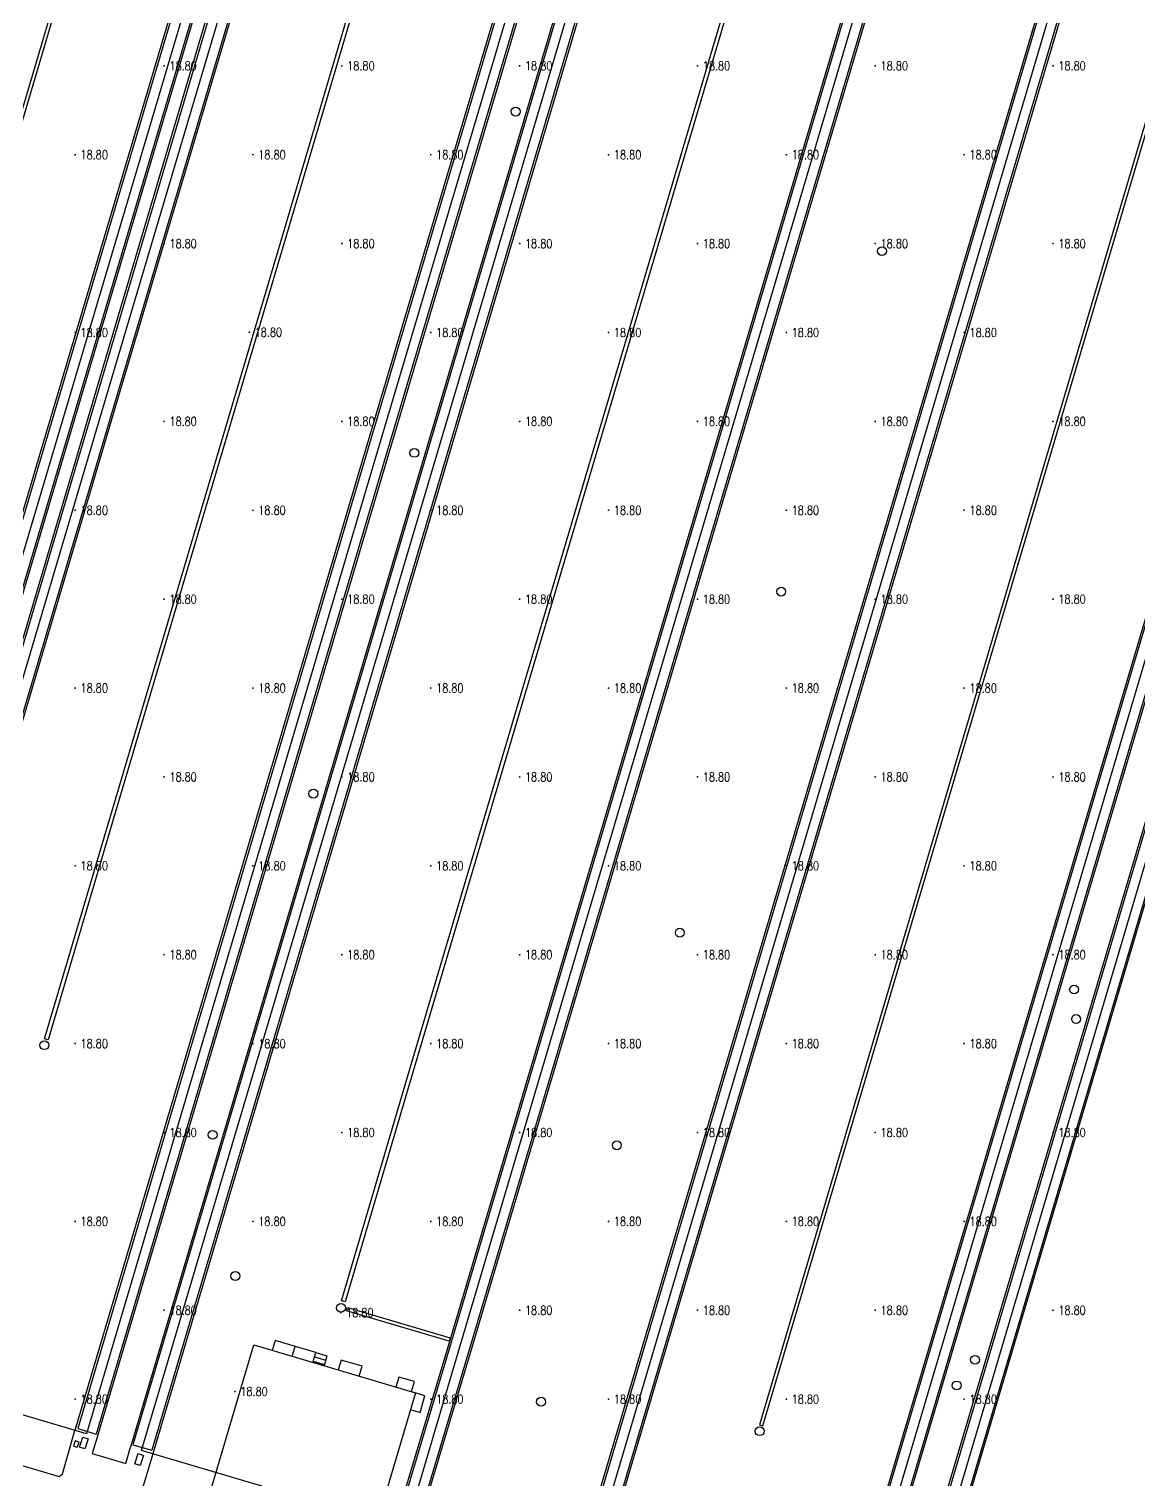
# Model space of a CAD drawing. Extents: x 404846 to 408477, y 3390929 to 3392894.
# Drawn here: x 407016.2 to 407141, y 3391455.3 to 3391618.5 of the extents above; entities that cross this region are included whole.
import ezdxf
from ezdxf.enums import TextEntityAlignment as Align

# ---------------------------------------------------------------- set-up
doc = ezdxf.new("R2010")
doc.units = 0
doc.header["$LTSCALE"] = 0.5
doc.layers.get('0').update_dxf_attribs({"linetype": 'CONTINUOUS'})
for name, color, linetype in [('3221', 6, 'CONTINUOUS'), ('FZTZ', 7, 'CONTINUOUS'), ('GCD', 1, 'CONTINUOUS'), ('GXYZ', 2, 'CONTINUOUS'), ('JMD', 6, 'CONTINUOUS'), ('SXSS', 5, 'CONTINUOUS'), ('ZBTZ', 3, 'CONTINUOUS')]:
    doc.layers.add(name, color=color, linetype=linetype)
doc.layers.add('ASSIST', color=7, linetype='CONTINUOUS', plot=False)
doc.styles.add('HZ', font='rs.shx', dxfattribs={"width": 0.8, "bigfont": 'hztxt.shx'})
doc.linetypes.add('1161', pattern='A,0,[149,AAA.SHX,S=0.15,R=0,X=0,Y=0],-1.6', length=1.6)

# ---------------------------------------------------------------- blocks, each defined once
blk = doc.blocks.new('GC200')
at = {"linetype": 'Continuous', "const_width": 0.2, "flags": 128}
blk.add_lwpolyline([(-0.1, 0, 1), (0.1, 0, 1)], format="xyb", close=True, dxfattribs=at)
blk = doc.blocks.new('gc188')
blk.add_circle((0, 0), 1)

msp = doc.modelspace()

# ---------------------------------------------------------------- linework, layer by layer
at = {"layer": '3221', "color": 6}
for points in [[(407108.747, 3391874.221, 19.001), (407104.699, 3391860.541, 18.768), (407092.094, 3391818.024, 18.768), (407079.137, 3391774.197, 18.544), (407057.194, 3391700.198, 18.949), (407039.605, 3391640.884, 18.858), (407018.304, 3391569.073, 18.836), (406989.043, 3391470.426, 18.541), (406959.323, 3391479.241, 18.541), (407009.885, 3391649.699, 18.858), (407049.413, 3391782.998, 18.544), (407062.372, 3391826.833, 18.768), (407074.973, 3391869.338, 18.768), (407079.021, 3391883.017, 18.768)], [(407142.313, 3391864.314, 18.752), (407133.705, 3391835.192, 18.752), (407133.693, 3391835.15, 18.752), (407123.698, 3391801.509, 18.86), (407073.195, 3391631.071, 18.86), (407054.672, 3391568.668, 18.718), (407022.626, 3391460.478, 18.718), (406992.902, 3391469.282, 18.718), (407024.949, 3391577.472, 18.718), (407043.472, 3391639.877, 18.86), (407061.005, 3391699.048, 18.953), (407093.979, 3391810.327, 18.86), (407103.976, 3391843.979, 18.752), (407112.584, 3391873.101, 18.752)], [(407178.212, 3391853.639, 18.787), (407171.667, 3391831.249, 18.858), (407167.481, 3391817.332, 18.902), (407149.102, 3391755.281, 18.812), (407115.978, 3391643.552, 18.94), (407108.319, 3391617.721, 18.757), (407064.714, 3391470.606, 18.887), (407058.547, 3391449.803, 18.628), (407028.826, 3391458.613, 18.628), (407078.598, 3391626.531, 18.757), (407119.379, 3391764.089, 18.916), (407141.946, 3391840.062, 18.527), (407148.483, 3391862.426, 18.787)], [(407198.376, 3391847.674, 19.055), (407193.102, 3391829.952, 18.737), (407188.325, 3391813.791, 18.626), (407178.915, 3391781.952, 18.839), (407138.665, 3391646.224, 19.019), (407130.803, 3391619.712, 18.841), (407078.711, 3391443.893, 18.632), (407108.434, 3391435.086, 18.632), (407160.523, 3391610.898, 18.841), (407208.638, 3391773.145, 18.839), (407222.814, 3391821.109, 19.112), (407228.088, 3391838.831, 19.055)], [(407234.327, 3391837.018, 18.856), (407229.106, 3391819.399, 19.16), (407206.274, 3391742.353, 18.808), (407162.437, 3391594.534, 18.759), (407162.436, 3391594.529, 18.759), (407114.642, 3391433.28, 18.971), (407144.364, 3391424.47, 18.971), (407192.157, 3391585.72, 18.759), (407235.995, 3391733.539, 18.808), (407264.05, 3391828.21, 18.856)]]:
    msp.add_polyline3d(points, close=True, dxfattribs=at)
at = {"layer": 'ASSIST', "linetype": 'Continuous', "elevation": 19.059, "flags": 128}
msp.add_lwpolyline([(407048.096, 3391468.515), (407048.421, 3391469.611), (407049.686, 3391469.236), (407049.362, 3391468.14), (407048.096, 3391468.515)], close=True, dxfattribs=at)
at = {"layer": 'FZTZ', "linetype": 'Continuous', "flags": 128}
for points, elevation in [([(407022.225, 3391460.11), (407022.815, 3391459.913), (407022.435, 3391458.778), (407021.846, 3391458.975), (407022.225, 3391460.11)], 19.727), ([(407021.597, 3391458.965), (407021.795, 3391459.556), (407021.373, 3391459.697), (407021.176, 3391459.106), (407021.597, 3391458.965)], 19.975), ([(407028.457, 3391458.252), (407029.046, 3391458.055), (407028.667, 3391456.919), (407028.077, 3391457.116), (407028.457, 3391458.252)], 19.727)]:
    msp.add_lwpolyline(points, close=True, dxfattribs=dict(at, elevation=elevation))
at = {"layer": 'JMD', "linetype": 'Continuous'}
for p, q in [((407048.096, 3391468.515), (407048.421, 3391469.611)), ((407048.137, 3391468.652), (407049.403, 3391468.277)), ((407048.279, 3391469.132), (407049.544, 3391468.757)), ((407048.421, 3391469.611), (407049.686, 3391469.236)), ((407049.686, 3391469.236), (407049.362, 3391468.14))]:
    msp.add_line(p, q, dxfattribs=at)
at = {"layer": 'JMD', "linetype": 'Continuous', "elevation": 25.59, "flags": 128}
msp.add_lwpolyline([(407036.519, 3391453.767), (407041.47, 3391470.479), (407059.626, 3391465.099), (407054.675, 3391448.388), (407036.519, 3391453.767)], close=True, dxfattribs=at)
at = {"layer": 'JMD', "linetype": 'Continuous', "flags": 128}
for points, elevation in [([(407048.096, 3391468.515), (407048.421, 3391469.611), (407043.855, 3391470.964), (407043.53, 3391469.868)], 22.79), ([(407045.776, 3391469.203), (407046.1, 3391470.299)], 22.79), ([(407053.309, 3391466.971), (407053.639, 3391468.084), (407051.29, 3391468.78), (407050.961, 3391467.667)], 22.932), ([(407059.195, 3391465.227), (407059.528, 3391466.353), (407057.775, 3391466.872), (407057.442, 3391465.747)], 22.677), ([(407059.067, 3391463.21), (407060.152, 3391462.888), (407060.708, 3391464.767), (407059.623, 3391465.089)], 22.79)]:
    msp.add_lwpolyline(points, dxfattribs=dict(at, elevation=elevation))
at = {"layer": 'SXSS', "linetype": 'Continuous', "flags": 128}
for points, elevation in [([(407037.346, 3391682.024), (407042.474, 3391699.347), (407048.91, 3391721.043), (407059.334, 3391756.217), (407069.804, 3391791.621), (407084.558, 3391841.302), (407084.174, 3391841.416), (407069.421, 3391791.734), (407058.951, 3391756.33), (407048.527, 3391721.157), (407042.091, 3391699.461), (407036.963, 3391682.137), (407019.481, 3391623.294), (406987.136, 3391514.04), (406987.519, 3391513.926), (407019.864, 3391623.18), (407037.346, 3391682.024)], 18.846), ([(407115.291, 3391832.15), (407101.98, 3391787.116), (407062.983, 3391655.608), (407054.627, 3391627.476), (407045.13, 3391595.381), (407035.762, 3391563.758), (407026.044, 3391530.975), (407018.304, 3391504.819), (407017.921, 3391504.932), (407025.661, 3391531.088), (407035.378, 3391563.871), (407044.746, 3391595.494), (407054.243, 3391627.59), (407062.599, 3391655.722), (407101.596, 3391787.229), (407114.908, 3391832.264), (407115.291, 3391832.15)], 18.727), ([(407112.359, 3391680.123), (407101.426, 3391643.16), (407092.084, 3391611.619), (407059.551, 3391501.898), (407051.714, 3391475.344), (407051.331, 3391475.458), (407059.168, 3391502.012), (407091.7, 3391611.732), (407101.043, 3391643.274), (407111.976, 3391680.236), (407112.359, 3391680.123)], 18.84), ([(407159.063, 3391666.215), (407144.058, 3391615.783), (407098.348, 3391461.503), (407098.731, 3391461.39), (407144.441, 3391615.669), (407159.446, 3391666.1), (407159.063, 3391666.215)], 18.736), ([(407063.435, 3391470.885), (407051.865, 3391474.318), (407051.979, 3391474.701), (407063.548, 3391471.269), (407063.435, 3391470.885)], 18.869)]:
    msp.add_lwpolyline(points, close=True, dxfattribs=dict(at, elevation=elevation))
at = {"layer": 'ZBTZ', "linetype": '1161', "flags": 128}
for points, elevation in [([(406991.688, 3391469.641), (407021.236, 3391569.395), (407023.735, 3391577.832), (407042.181, 3391640.177), (407059.791, 3391699.407), (407092.765, 3391810.687), (407102.762, 3391844.338), (407111.912, 3391875.295), (407110.548, 3391875.68), (407105.934, 3391860.175), (407093.33, 3391817.658), (407080.373, 3391773.831), (407058.429, 3391699.831), (407040.83, 3391640.52), (407019.53, 3391568.709), (406990.268, 3391470.062)], 18.799), ([(407107.607, 3391874.228), (407103.657, 3391860.85), (407091.053, 3391818.332), (407078.096, 3391774.505), (407056.152, 3391700.506), (407038.517, 3391641.206), (407017.217, 3391569.395), (406988.116, 3391471.071)], 18.782), ([(407109.722, 3391873.603), (407105.742, 3391860.232), (407093.138, 3391817.715), (407080.181, 3391773.888), (407058.237, 3391699.888), (407040.622, 3391640.582), (407019.321, 3391568.771), (406990.16, 3391470.464)], 18.779), ([(407111.474, 3391873.105), (407102.954, 3391844.281), (407092.957, 3391810.63), (407059.983, 3391699.35), (407042.39, 3391640.115), (407023.927, 3391577.775), (407021.422, 3391569.321), (406991.961, 3391469.856)], 18.816), ([(407113.556, 3391872.49), (407109.63, 3391859.208), (407105.036, 3391843.665), (407095.038, 3391810.012), (407062.065, 3391698.734), (407044.531, 3391639.563), (407026.008, 3391577.158), (406994.034, 3391469.211)], 18.849), ([(407144.077, 3391865.79), (407134.926, 3391834.83), (407134.913, 3391834.788), (407124.919, 3391801.147), (407074.416, 3391630.709), (407055.893, 3391568.306), (407023.847, 3391460.116)], 18.773), ([(407147.789, 3391864.693), (407140.705, 3391840.43), (407118.131, 3391764.458), (407077.35, 3391626.901), (407027.578, 3391458.983)], 18.753), ([(407141.152, 3391864.272), (407132.649, 3391835.504), (407132.637, 3391835.464), (407122.643, 3391801.822), (407072.139, 3391631.384), (407053.616, 3391568.981), (407021.653, 3391461.071)], 18.773), ([(407143.218, 3391863.661), (407134.714, 3391834.893), (407134.702, 3391834.851), (407124.708, 3391801.21), (407074.204, 3391630.772), (407055.682, 3391568.369), (407023.718, 3391460.459)], 18.773), ([(407150.433, 3391864.44), (407143.2, 3391839.69), (407120.632, 3391763.717), (407079.85, 3391626.16), (407030.078, 3391458.242)], 18.749), ([(407147.367, 3391862.553), (407140.891, 3391840.375), (407118.318, 3391764.403), (407077.536, 3391626.846), (407027.86, 3391459.25)], 18.748), ([(407149.476, 3391861.937), (407142.992, 3391839.752), (407120.424, 3391763.779), (407079.642, 3391626.221), (407029.966, 3391458.626)], 18.748), ([(407077.444, 3391444.226), (407075.919, 3391439.014), (407058.259, 3391444.236), (407059.8, 3391449.434), (407066.001, 3391470.224), (407109.607, 3391617.34), (407117.265, 3391643.17), (407150.39, 3391754.899), (407168.769, 3391816.951), (407180.147, 3391855.65)], 18.756), ([(407177.078, 3391853.692), (407166.412, 3391817.641), (407148.098, 3391755.578), (407114.974, 3391643.85), (407107.316, 3391618.019), (407063.71, 3391470.904), (407057.581, 3391450.417)], 18.817), ([(407179.154, 3391853.082), (407168.563, 3391817.012), (407150.183, 3391754.96), (407117.059, 3391643.232), (407109.401, 3391617.401), (407065.795, 3391470.286), (407059.682, 3391449.788)], 18.811), ([(407077.444, 3391444.226), (407129.562, 3391620.079), (407137.424, 3391646.591), (407177.674, 3391782.32), (407187.01, 3391814.013), (407191.826, 3391830.332), (407197.79, 3391850.373)], 18.834), ([(407136.5, 3391849.385), (407132.418, 3391835.573), (407132.406, 3391835.532), (407122.412, 3391801.891), (407071.908, 3391631.453), (407053.385, 3391569.05), (407021.339, 3391460.859)], 18.773), ([(407077.749, 3391444.441), (407129.768, 3391620.018), (407137.631, 3391646.53), (407177.88, 3391782.259), (407187.195, 3391813.936), (407192.034, 3391830.27), (407197.207, 3391847.651)], 18.828), ([(407079.846, 3391443.82), (407131.865, 3391619.397), (407139.727, 3391645.908), (407179.977, 3391781.637), (407189.202, 3391812.952), (407194.12, 3391829.649), (407199.293, 3391847.03)], 18.828), ([(407107.112, 3391435.443), (407159.311, 3391611.257), (407207.425, 3391773.505), (407221.555, 3391821.484), (407227.516, 3391841.513)], 18.922), ([(407107.389, 3391435.649), (407159.503, 3391611.201), (407207.617, 3391773.448), (407221.773, 3391821.419), (407226.981, 3391838.919)], 18.916), ([(407096.651, 3391838.007), (407090.837, 3391818.396), (407077.88, 3391774.569), (407055.936, 3391700.57), (407038.32, 3391641.265), (407017.019, 3391569.454), (406987.819, 3391470.819), (406986.268, 3391465.599), (406959.049, 3391473.678), (406960.577, 3391478.87)], 18.701), ([(407109.538, 3391435.012), (407161.596, 3391610.58), (407209.71, 3391772.827), (407223.861, 3391820.798), (407229.069, 3391838.297)], 18.906), ([(407102.981, 3391836.044), (407095.23, 3391809.955), (407062.256, 3391698.677), (407044.723, 3391639.506), (407026.2, 3391577.101), (406994.154, 3391468.911)], 18.814), ([(407166.089, 3391817.306), (407147.885, 3391755.642), (407114.761, 3391643.913), (407107.103, 3391618.082), (407063.497, 3391470.967), (407057.292, 3391450.191)], 18.831), ([(407079.967, 3391443.534), (407132.096, 3391619.328), (407139.958, 3391645.84), (407180.208, 3391781.569), (407188.742, 3391810.579)], 18.804), ([(407115.861, 3391432.918), (407163.655, 3391594.168), (407163.657, 3391594.172), (407207.489, 3391741.993), (407224.715, 3391800.133)], 18.837), ([(406994.154, 3391468.911), (406992.6, 3391463.677), (407019.567, 3391455.695), (407019.939, 3391455.986), (407021.339, 3391460.859)], 18.718), ([(407021.653, 3391461.071), (407023.718, 3391460.459)], 18.756), ([(407023.847, 3391460.116), (407023.276, 3391458.268), (407027.047, 3391457.125), (407027.578, 3391458.983)], 18.756), ([(407027.86, 3391459.25), (407029.966, 3391458.626)], 18.756), ([(407030.078, 3391458.242), (407028.519, 3391452.994)], 18.731)]:
    msp.add_lwpolyline(points, dxfattribs=dict(at, elevation=elevation))
at = {"layer": 'ZBTZ', "linetype": '1161', "elevation": 18.88, "flags": 128}
for points in [[(407112.812, 3391431.744), (407161.213, 3391594.892), (407161.214, 3391594.896), (407204.998, 3391742.731), (407227.832, 3391819.777), (407233.588, 3391839.208), (407229.901, 3391840.306), (407224.076, 3391820.734), (407209.902, 3391772.771), (407161.788, 3391610.523), (407109.08, 3391432.855), (407112.812, 3391431.744)], [(407115.741, 3391433.215), (407113.682, 3391433.825), (407161.405, 3391594.835), (407161.406, 3391594.839), (407205.188, 3391742.675), (407228.022, 3391819.72), (407233.146, 3391837.019), (407235.232, 3391836.401), (407230.105, 3391819.103), (407207.274, 3391742.057), (407163.465, 3391594.229), (407163.463, 3391594.225), (407115.741, 3391433.215)]]:
    msp.add_lwpolyline(points, close=True, dxfattribs=at)

# ---------------------------------------------------------------- block references
at = {"layer": 'GCD', "linetype": 'Continuous'}
ref = msp.add_blockref('GC200', (407031.358, 3391614.379, 18.8), dxfattribs=dict(at, xscale=0.5, yscale=0.5, zscale=0.5))
ref.add_attrib('height', '18.80', dxfattribs={"linetype": 'Continuous', "height": 1, "style": 'HZ', "width": 0.8}).set_placement((407031.958, 3391614.379, 18.8), align=Align.MIDDLE_LEFT)
ref = msp.add_blockref('GC200', (407051.358, 3391614.379, 18.8), dxfattribs=dict(at, xscale=0.5, yscale=0.5, zscale=0.5))
ref.add_attrib('height', '18.80', dxfattribs={"linetype": 'Continuous', "height": 1, "style": 'HZ', "width": 0.8}).set_placement((407051.958, 3391614.379, 18.8), align=Align.MIDDLE_LEFT)
ref = msp.add_blockref('GC200', (407071.358, 3391614.379, 18.8), dxfattribs=dict(at, xscale=0.5, yscale=0.5, zscale=0.5))
ref.add_attrib('height', '18.80', dxfattribs={"linetype": 'Continuous', "height": 1, "style": 'HZ', "width": 0.8}).set_placement((407071.958, 3391614.379, 18.8), align=Align.MIDDLE_LEFT)
ref = msp.add_blockref('GC200', (407091.358, 3391614.379, 18.8), dxfattribs=dict(at, xscale=0.5, yscale=0.5, zscale=0.5))
ref.add_attrib('height', '18.80', dxfattribs={"linetype": 'Continuous', "height": 1, "style": 'HZ', "width": 0.8}).set_placement((407091.958, 3391614.379, 18.8), align=Align.MIDDLE_LEFT)
ref = msp.add_blockref('GC200', (407111.358, 3391614.379, 18.8), dxfattribs=dict(at, xscale=0.5, yscale=0.5, zscale=0.5))
ref.add_attrib('height', '18.80', dxfattribs={"linetype": 'Continuous', "height": 1, "style": 'HZ', "width": 0.8}).set_placement((407111.958, 3391614.379, 18.8), align=Align.MIDDLE_LEFT)
ref = msp.add_blockref('GC200', (407131.358, 3391614.379, 18.8), dxfattribs=dict(at, xscale=0.5, yscale=0.5, zscale=0.5))
ref.add_attrib('height', '18.80', dxfattribs={"linetype": 'Continuous', "height": 1, "style": 'HZ', "width": 0.8}).set_placement((407131.958, 3391614.379, 18.8), align=Align.MIDDLE_LEFT)
ref = msp.add_blockref('GC200', (407021.358, 3391604.379, 18.8), dxfattribs=dict(at, xscale=0.5, yscale=0.5, zscale=0.5))
ref.add_attrib('height', '18.80', dxfattribs={"linetype": 'Continuous', "height": 1, "style": 'HZ', "width": 0.8}).set_placement((407021.958, 3391604.379, 18.8), align=Align.MIDDLE_LEFT)
ref = msp.add_blockref('GC200', (407041.358, 3391604.379, 18.8), dxfattribs=dict(at, xscale=0.5, yscale=0.5, zscale=0.5))
ref.add_attrib('height', '18.80', dxfattribs={"linetype": 'Continuous', "height": 1, "style": 'HZ', "width": 0.8}).set_placement((407041.958, 3391604.379, 18.8), align=Align.MIDDLE_LEFT)
ref = msp.add_blockref('GC200', (407061.358, 3391604.379, 18.8), dxfattribs=dict(at, xscale=0.5, yscale=0.5, zscale=0.5))
ref.add_attrib('height', '18.80', dxfattribs={"linetype": 'Continuous', "height": 1, "style": 'HZ', "width": 0.8}).set_placement((407061.958, 3391604.379, 18.8), align=Align.MIDDLE_LEFT)
ref = msp.add_blockref('GC200', (407081.358, 3391604.379, 18.8), dxfattribs=dict(at, xscale=0.5, yscale=0.5, zscale=0.5))
ref.add_attrib('height', '18.80', dxfattribs={"linetype": 'Continuous', "height": 1, "style": 'HZ', "width": 0.8}).set_placement((407081.958, 3391604.379, 18.8), align=Align.MIDDLE_LEFT)
ref = msp.add_blockref('GC200', (407101.358, 3391604.379, 18.8), dxfattribs=dict(at, xscale=0.5, yscale=0.5, zscale=0.5))
ref.add_attrib('height', '18.80', dxfattribs={"linetype": 'Continuous', "height": 1, "style": 'HZ', "width": 0.8}).set_placement((407101.958, 3391604.379, 18.8), align=Align.MIDDLE_LEFT)
ref = msp.add_blockref('GC200', (407121.358, 3391604.379, 18.8), dxfattribs=dict(at, xscale=0.5, yscale=0.5, zscale=0.5))
ref.add_attrib('height', '18.80', dxfattribs={"linetype": 'Continuous', "height": 1, "style": 'HZ', "width": 0.8}).set_placement((407121.958, 3391604.379, 18.8), align=Align.MIDDLE_LEFT)
ref = msp.add_blockref('GC200', (407031.358, 3391594.379, 18.8), dxfattribs=dict(at, xscale=0.5, yscale=0.5, zscale=0.5))
ref.add_attrib('height', '18.80', dxfattribs={"linetype": 'Continuous', "height": 1, "style": 'HZ', "width": 0.8}).set_placement((407031.958, 3391594.379, 18.8), align=Align.MIDDLE_LEFT)
ref = msp.add_blockref('GC200', (407051.358, 3391594.379, 18.8), dxfattribs=dict(at, xscale=0.5, yscale=0.5, zscale=0.5))
ref.add_attrib('height', '18.80', dxfattribs={"linetype": 'Continuous', "height": 1, "style": 'HZ', "width": 0.8}).set_placement((407051.958, 3391594.379, 18.8), align=Align.MIDDLE_LEFT)
ref = msp.add_blockref('GC200', (407071.358, 3391594.379, 18.8), dxfattribs=dict(at, xscale=0.5, yscale=0.5, zscale=0.5))
ref.add_attrib('height', '18.80', dxfattribs={"linetype": 'Continuous', "height": 1, "style": 'HZ', "width": 0.8}).set_placement((407071.958, 3391594.379, 18.8), align=Align.MIDDLE_LEFT)
ref = msp.add_blockref('GC200', (407091.358, 3391594.379, 18.8), dxfattribs=dict(at, xscale=0.5, yscale=0.5, zscale=0.5))
ref.add_attrib('height', '18.80', dxfattribs={"linetype": 'Continuous', "height": 1, "style": 'HZ', "width": 0.8}).set_placement((407091.958, 3391594.379, 18.8), align=Align.MIDDLE_LEFT)
ref = msp.add_blockref('GC200', (407111.358, 3391594.379, 18.8), dxfattribs=dict(at, xscale=0.5, yscale=0.5, zscale=0.5))
ref.add_attrib('height', '18.80', dxfattribs={"linetype": 'Continuous', "height": 1, "style": 'HZ', "width": 0.8}).set_placement((407111.958, 3391594.379, 18.8), align=Align.MIDDLE_LEFT)
ref = msp.add_blockref('GC200', (407131.358, 3391594.379, 18.8), dxfattribs=dict(at, xscale=0.5, yscale=0.5, zscale=0.5))
ref.add_attrib('height', '18.80', dxfattribs={"linetype": 'Continuous', "height": 1, "style": 'HZ', "width": 0.8}).set_placement((407131.958, 3391594.379, 18.8), align=Align.MIDDLE_LEFT)
ref = msp.add_blockref('GC200', (407021.358, 3391584.379, 18.8), dxfattribs=dict(at, xscale=0.5, yscale=0.5, zscale=0.5))
ref.add_attrib('height', '18.80', dxfattribs={"linetype": 'Continuous', "height": 1, "style": 'HZ', "width": 0.8}).set_placement((407021.958, 3391584.379, 18.8), align=Align.MIDDLE_LEFT)
ref = msp.add_blockref('GC200', (407040.949, 3391584.405, 18.8), dxfattribs=dict(at, xscale=0.5, yscale=0.5, zscale=0.5))
ref.add_attrib('height', '18.80', dxfattribs={"linetype": 'Continuous', "height": 1, "style": 'HZ', "width": 0.8}).set_placement((407041.549, 3391584.405, 18.8), align=Align.MIDDLE_LEFT)
ref = msp.add_blockref('GC200', (407061.358, 3391584.379, 18.8), dxfattribs=dict(at, xscale=0.5, yscale=0.5, zscale=0.5))
ref.add_attrib('height', '18.80', dxfattribs={"linetype": 'Continuous', "height": 1, "style": 'HZ', "width": 0.8}).set_placement((407061.958, 3391584.379, 18.8), align=Align.MIDDLE_LEFT)
ref = msp.add_blockref('GC200', (407081.358, 3391584.379, 18.8), dxfattribs=dict(at, xscale=0.5, yscale=0.5, zscale=0.5))
ref.add_attrib('height', '18.80', dxfattribs={"linetype": 'Continuous', "height": 1, "style": 'HZ', "width": 0.8}).set_placement((407081.958, 3391584.379, 18.8), align=Align.MIDDLE_LEFT)
ref = msp.add_blockref('GC200', (407101.358, 3391584.379, 18.8), dxfattribs=dict(at, xscale=0.5, yscale=0.5, zscale=0.5))
ref.add_attrib('height', '18.80', dxfattribs={"linetype": 'Continuous', "height": 1, "style": 'HZ', "width": 0.8}).set_placement((407101.958, 3391584.379, 18.8), align=Align.MIDDLE_LEFT)
ref = msp.add_blockref('GC200', (407121.358, 3391584.379, 18.8), dxfattribs=dict(at, xscale=0.5, yscale=0.5, zscale=0.5))
ref.add_attrib('height', '18.80', dxfattribs={"linetype": 'Continuous', "height": 1, "style": 'HZ', "width": 0.8}).set_placement((407121.958, 3391584.379, 18.8), align=Align.MIDDLE_LEFT)
ref = msp.add_blockref('GC200', (407031.358, 3391574.379, 18.8), dxfattribs=dict(at, xscale=0.5, yscale=0.5, zscale=0.5))
ref.add_attrib('height', '18.80', dxfattribs={"linetype": 'Continuous', "height": 1, "style": 'HZ', "width": 0.8}).set_placement((407031.958, 3391574.379, 18.8), align=Align.MIDDLE_LEFT)
ref = msp.add_blockref('GC200', (407051.358, 3391574.379, 18.8), dxfattribs=dict(at, xscale=0.5, yscale=0.5, zscale=0.5))
ref.add_attrib('height', '18.80', dxfattribs={"linetype": 'Continuous', "height": 1, "style": 'HZ', "width": 0.8}).set_placement((407051.958, 3391574.379, 18.8), align=Align.MIDDLE_LEFT)
ref = msp.add_blockref('GC200', (407071.358, 3391574.379, 18.8), dxfattribs=dict(at, xscale=0.5, yscale=0.5, zscale=0.5))
ref.add_attrib('height', '18.80', dxfattribs={"linetype": 'Continuous', "height": 1, "style": 'HZ', "width": 0.8}).set_placement((407071.958, 3391574.379, 18.8), align=Align.MIDDLE_LEFT)
ref = msp.add_blockref('GC200', (407091.358, 3391574.379, 18.8), dxfattribs=dict(at, xscale=0.5, yscale=0.5, zscale=0.5))
ref.add_attrib('height', '18.80', dxfattribs={"linetype": 'Continuous', "height": 1, "style": 'HZ', "width": 0.8}).set_placement((407091.958, 3391574.379, 18.8), align=Align.MIDDLE_LEFT)
ref = msp.add_blockref('GC200', (407111.358, 3391574.379, 18.8), dxfattribs=dict(at, xscale=0.5, yscale=0.5, zscale=0.5))
ref.add_attrib('height', '18.80', dxfattribs={"linetype": 'Continuous', "height": 1, "style": 'HZ', "width": 0.8}).set_placement((407111.958, 3391574.379, 18.8), align=Align.MIDDLE_LEFT)
ref = msp.add_blockref('GC200', (407131.358, 3391574.379, 18.8), dxfattribs=dict(at, xscale=0.5, yscale=0.5, zscale=0.5))
ref.add_attrib('height', '18.80', dxfattribs={"linetype": 'Continuous', "height": 1, "style": 'HZ', "width": 0.8}).set_placement((407131.958, 3391574.379, 18.8), align=Align.MIDDLE_LEFT)
ref = msp.add_blockref('GC200', (407021.358, 3391564.379, 18.8), dxfattribs=dict(at, xscale=0.5, yscale=0.5, zscale=0.5))
ref.add_attrib('height', '18.80', dxfattribs={"linetype": 'Continuous', "height": 1, "style": 'HZ', "width": 0.8}).set_placement((407021.958, 3391564.379, 18.8), align=Align.MIDDLE_LEFT)
ref = msp.add_blockref('GC200', (407041.358, 3391564.379, 18.8), dxfattribs=dict(at, xscale=0.5, yscale=0.5, zscale=0.5))
ref.add_attrib('height', '18.80', dxfattribs={"linetype": 'Continuous', "height": 1, "style": 'HZ', "width": 0.8}).set_placement((407041.958, 3391564.379, 18.8), align=Align.MIDDLE_LEFT)
ref = msp.add_blockref('GC200', (407061.358, 3391564.379, 18.8), dxfattribs=dict(at, xscale=0.5, yscale=0.5, zscale=0.5))
ref.add_attrib('height', '18.80', dxfattribs={"linetype": 'Continuous', "height": 1, "style": 'HZ', "width": 0.8}).set_placement((407061.958, 3391564.379, 18.8), align=Align.MIDDLE_LEFT)
ref = msp.add_blockref('GC200', (407081.358, 3391564.379, 18.8), dxfattribs=dict(at, xscale=0.5, yscale=0.5, zscale=0.5))
ref.add_attrib('height', '18.80', dxfattribs={"linetype": 'Continuous', "height": 1, "style": 'HZ', "width": 0.8}).set_placement((407081.958, 3391564.379, 18.8), align=Align.MIDDLE_LEFT)
ref = msp.add_blockref('GC200', (407101.358, 3391564.379, 18.8), dxfattribs=dict(at, xscale=0.5, yscale=0.5, zscale=0.5))
ref.add_attrib('height', '18.80', dxfattribs={"linetype": 'Continuous', "height": 1, "style": 'HZ', "width": 0.8}).set_placement((407101.958, 3391564.379, 18.8), align=Align.MIDDLE_LEFT)
ref = msp.add_blockref('GC200', (407121.358, 3391564.379, 18.8), dxfattribs=dict(at, xscale=0.5, yscale=0.5, zscale=0.5))
ref.add_attrib('height', '18.80', dxfattribs={"linetype": 'Continuous', "height": 1, "style": 'HZ', "width": 0.8}).set_placement((407121.958, 3391564.379, 18.8), align=Align.MIDDLE_LEFT)
ref = msp.add_blockref('GC200', (407031.358, 3391554.379, 18.8), dxfattribs=dict(at, xscale=0.5, yscale=0.5, zscale=0.5))
ref.add_attrib('height', '18.80', dxfattribs={"linetype": 'Continuous', "height": 1, "style": 'HZ', "width": 0.8}).set_placement((407031.958, 3391554.379, 18.8), align=Align.MIDDLE_LEFT)
ref = msp.add_blockref('GC200', (407051.358, 3391554.379, 18.8), dxfattribs=dict(at, xscale=0.5, yscale=0.5, zscale=0.5))
ref.add_attrib('height', '18.80', dxfattribs={"linetype": 'Continuous', "height": 1, "style": 'HZ', "width": 0.8}).set_placement((407051.958, 3391554.379, 18.8), align=Align.MIDDLE_LEFT)
ref = msp.add_blockref('GC200', (407071.358, 3391554.379, 18.8), dxfattribs=dict(at, xscale=0.5, yscale=0.5, zscale=0.5))
ref.add_attrib('height', '18.80', dxfattribs={"linetype": 'Continuous', "height": 1, "style": 'HZ', "width": 0.8}).set_placement((407071.958, 3391554.379, 18.8), align=Align.MIDDLE_LEFT)
ref = msp.add_blockref('GC200', (407091.358, 3391554.379, 18.8), dxfattribs=dict(at, xscale=0.5, yscale=0.5, zscale=0.5))
ref.add_attrib('height', '18.80', dxfattribs={"linetype": 'Continuous', "height": 1, "style": 'HZ', "width": 0.8}).set_placement((407091.958, 3391554.379, 18.8), align=Align.MIDDLE_LEFT)
ref = msp.add_blockref('GC200', (407111.358, 3391554.379, 18.8), dxfattribs=dict(at, xscale=0.5, yscale=0.5, zscale=0.5))
ref.add_attrib('height', '18.80', dxfattribs={"linetype": 'Continuous', "height": 1, "style": 'HZ', "width": 0.8}).set_placement((407111.958, 3391554.379, 18.8), align=Align.MIDDLE_LEFT)
ref = msp.add_blockref('GC200', (407131.358, 3391554.379, 18.8), dxfattribs=dict(at, xscale=0.5, yscale=0.5, zscale=0.5))
ref.add_attrib('height', '18.80', dxfattribs={"linetype": 'Continuous', "height": 1, "style": 'HZ', "width": 0.8}).set_placement((407131.958, 3391554.379, 18.8), align=Align.MIDDLE_LEFT)
ref = msp.add_blockref('GC200', (407021.358, 3391544.379, 18.8), dxfattribs=dict(at, xscale=0.5, yscale=0.5, zscale=0.5))
ref.add_attrib('height', '18.80', dxfattribs={"linetype": 'Continuous', "height": 1, "style": 'HZ', "width": 0.8}).set_placement((407021.958, 3391544.379, 18.8), align=Align.MIDDLE_LEFT)
ref = msp.add_blockref('GC200', (407041.358, 3391544.379, 18.8), dxfattribs=dict(at, xscale=0.5, yscale=0.5, zscale=0.5))
ref.add_attrib('height', '18.80', dxfattribs={"linetype": 'Continuous', "height": 1, "style": 'HZ', "width": 0.8}).set_placement((407041.958, 3391544.379, 18.8), align=Align.MIDDLE_LEFT)
ref = msp.add_blockref('GC200', (407061.358, 3391544.379, 18.8), dxfattribs=dict(at, xscale=0.5, yscale=0.5, zscale=0.5))
ref.add_attrib('height', '18.80', dxfattribs={"linetype": 'Continuous', "height": 1, "style": 'HZ', "width": 0.8}).set_placement((407061.958, 3391544.379, 18.8), align=Align.MIDDLE_LEFT)
ref = msp.add_blockref('GC200', (407081.358, 3391544.379, 18.8), dxfattribs=dict(at, xscale=0.5, yscale=0.5, zscale=0.5))
ref.add_attrib('height', '18.80', dxfattribs={"linetype": 'Continuous', "height": 1, "style": 'HZ', "width": 0.8}).set_placement((407081.958, 3391544.379, 18.8), align=Align.MIDDLE_LEFT)
ref = msp.add_blockref('GC200', (407101.358, 3391544.379, 18.8), dxfattribs=dict(at, xscale=0.5, yscale=0.5, zscale=0.5))
ref.add_attrib('height', '18.80', dxfattribs={"linetype": 'Continuous', "height": 1, "style": 'HZ', "width": 0.8}).set_placement((407101.958, 3391544.379, 18.8), align=Align.MIDDLE_LEFT)
ref = msp.add_blockref('GC200', (407121.358, 3391544.379, 18.8), dxfattribs=dict(at, xscale=0.5, yscale=0.5, zscale=0.5))
ref.add_attrib('height', '18.80', dxfattribs={"linetype": 'Continuous', "height": 1, "style": 'HZ', "width": 0.8}).set_placement((407121.958, 3391544.379, 18.8), align=Align.MIDDLE_LEFT)
ref = msp.add_blockref('GC200', (407031.358, 3391534.379, 18.8), dxfattribs=dict(at, xscale=0.5, yscale=0.5, zscale=0.5))
ref.add_attrib('height', '18.80', dxfattribs={"linetype": 'Continuous', "height": 1, "style": 'HZ', "width": 0.8}).set_placement((407031.958, 3391534.379, 18.8), align=Align.MIDDLE_LEFT)
ref = msp.add_blockref('GC200', (407051.358, 3391534.379, 18.8), dxfattribs=dict(at, xscale=0.5, yscale=0.5, zscale=0.5))
ref.add_attrib('height', '18.80', dxfattribs={"linetype": 'Continuous', "height": 1, "style": 'HZ', "width": 0.8}).set_placement((407051.958, 3391534.379, 18.8), align=Align.MIDDLE_LEFT)
ref = msp.add_blockref('GC200', (407071.358, 3391534.379, 18.8), dxfattribs=dict(at, xscale=0.5, yscale=0.5, zscale=0.5))
ref.add_attrib('height', '18.80', dxfattribs={"linetype": 'Continuous', "height": 1, "style": 'HZ', "width": 0.8}).set_placement((407071.958, 3391534.379, 18.8), align=Align.MIDDLE_LEFT)
ref = msp.add_blockref('GC200', (407091.358, 3391534.379, 18.8), dxfattribs=dict(at, xscale=0.5, yscale=0.5, zscale=0.5))
ref.add_attrib('height', '18.80', dxfattribs={"linetype": 'Continuous', "height": 1, "style": 'HZ', "width": 0.8}).set_placement((407091.958, 3391534.379, 18.8), align=Align.MIDDLE_LEFT)
ref = msp.add_blockref('GC200', (407111.358, 3391534.379, 18.8), dxfattribs=dict(at, xscale=0.5, yscale=0.5, zscale=0.5))
ref.add_attrib('height', '18.80', dxfattribs={"linetype": 'Continuous', "height": 1, "style": 'HZ', "width": 0.8}).set_placement((407111.958, 3391534.379, 18.8), align=Align.MIDDLE_LEFT)
ref = msp.add_blockref('GC200', (407131.358, 3391534.379, 18.8), dxfattribs=dict(at, xscale=0.5, yscale=0.5, zscale=0.5))
ref.add_attrib('height', '18.80', dxfattribs={"linetype": 'Continuous', "height": 1, "style": 'HZ', "width": 0.8}).set_placement((407131.958, 3391534.379, 18.8), align=Align.MIDDLE_LEFT)
ref = msp.add_blockref('GC200', (407021.358, 3391524.379, 18.8), dxfattribs=dict(at, xscale=0.5, yscale=0.5, zscale=0.5))
ref.add_attrib('height', '18.80', dxfattribs={"linetype": 'Continuous', "height": 1, "style": 'HZ', "width": 0.8}).set_placement((407021.958, 3391524.379, 18.8), align=Align.MIDDLE_LEFT)
ref = msp.add_blockref('GC200', (407041.358, 3391524.379, 18.8), dxfattribs=dict(at, xscale=0.5, yscale=0.5, zscale=0.5))
ref.add_attrib('height', '18.80', dxfattribs={"linetype": 'Continuous', "height": 1, "style": 'HZ', "width": 0.8}).set_placement((407041.958, 3391524.379, 18.8), align=Align.MIDDLE_LEFT)
ref = msp.add_blockref('GC200', (407061.358, 3391524.379, 18.8), dxfattribs=dict(at, xscale=0.5, yscale=0.5, zscale=0.5))
ref.add_attrib('height', '18.80', dxfattribs={"linetype": 'Continuous', "height": 1, "style": 'HZ', "width": 0.8}).set_placement((407061.958, 3391524.379, 18.8), align=Align.MIDDLE_LEFT)
ref = msp.add_blockref('GC200', (407081.358, 3391524.379, 18.8), dxfattribs=dict(at, xscale=0.5, yscale=0.5, zscale=0.5))
ref.add_attrib('height', '18.80', dxfattribs={"linetype": 'Continuous', "height": 1, "style": 'HZ', "width": 0.8}).set_placement((407081.958, 3391524.379, 18.8), align=Align.MIDDLE_LEFT)
ref = msp.add_blockref('GC200', (407101.358, 3391524.379, 18.8), dxfattribs=dict(at, xscale=0.5, yscale=0.5, zscale=0.5))
ref.add_attrib('height', '18.80', dxfattribs={"linetype": 'Continuous', "height": 1, "style": 'HZ', "width": 0.8}).set_placement((407101.958, 3391524.379, 18.8), align=Align.MIDDLE_LEFT)
ref = msp.add_blockref('GC200', (407121.358, 3391524.379, 18.8), dxfattribs=dict(at, xscale=0.5, yscale=0.5, zscale=0.5))
ref.add_attrib('height', '18.80', dxfattribs={"linetype": 'Continuous', "height": 1, "style": 'HZ', "width": 0.8}).set_placement((407121.958, 3391524.379, 18.8), align=Align.MIDDLE_LEFT)
ref = msp.add_blockref('GC200', (407031.358, 3391514.379, 18.8), dxfattribs=dict(at, xscale=0.5, yscale=0.5, zscale=0.5))
ref.add_attrib('height', '18.80', dxfattribs={"linetype": 'Continuous', "height": 1, "style": 'HZ', "width": 0.8}).set_placement((407031.958, 3391514.379, 18.8), align=Align.MIDDLE_LEFT)
ref = msp.add_blockref('GC200', (407051.358, 3391514.379, 18.8), dxfattribs=dict(at, xscale=0.5, yscale=0.5, zscale=0.5))
ref.add_attrib('height', '18.80', dxfattribs={"linetype": 'Continuous', "height": 1, "style": 'HZ', "width": 0.8}).set_placement((407051.958, 3391514.379, 18.8), align=Align.MIDDLE_LEFT)
ref = msp.add_blockref('GC200', (407071.358, 3391514.379, 18.8), dxfattribs=dict(at, xscale=0.5, yscale=0.5, zscale=0.5))
ref.add_attrib('height', '18.80', dxfattribs={"linetype": 'Continuous', "height": 1, "style": 'HZ', "width": 0.8}).set_placement((407071.958, 3391514.379, 18.8), align=Align.MIDDLE_LEFT)
ref = msp.add_blockref('GC200', (407091.358, 3391514.379, 18.8), dxfattribs=dict(at, xscale=0.5, yscale=0.5, zscale=0.5))
ref.add_attrib('height', '18.80', dxfattribs={"linetype": 'Continuous', "height": 1, "style": 'HZ', "width": 0.8}).set_placement((407091.958, 3391514.379, 18.8), align=Align.MIDDLE_LEFT)
ref = msp.add_blockref('GC200', (407111.358, 3391514.379, 18.8), dxfattribs=dict(at, xscale=0.5, yscale=0.5, zscale=0.5))
ref.add_attrib('height', '18.80', dxfattribs={"linetype": 'Continuous', "height": 1, "style": 'HZ', "width": 0.8}).set_placement((407111.958, 3391514.379, 18.8), align=Align.MIDDLE_LEFT)
ref = msp.add_blockref('GC200', (407131.358, 3391514.379, 18.8), dxfattribs=dict(at, xscale=0.5, yscale=0.5, zscale=0.5))
ref.add_attrib('height', '18.80', dxfattribs={"linetype": 'Continuous', "height": 1, "style": 'HZ', "width": 0.8}).set_placement((407131.958, 3391514.379, 18.8), align=Align.MIDDLE_LEFT)
ref = msp.add_blockref('GC200', (407021.358, 3391504.379, 18.8), dxfattribs=dict(at, xscale=0.5, yscale=0.5, zscale=0.5))
ref.add_attrib('height', '18.80', dxfattribs={"linetype": 'Continuous', "height": 1, "style": 'HZ', "width": 0.8}).set_placement((407021.958, 3391504.379, 18.8), align=Align.MIDDLE_LEFT)
ref = msp.add_blockref('GC200', (407041.358, 3391504.379, 18.8), dxfattribs=dict(at, xscale=0.5, yscale=0.5, zscale=0.5))
ref.add_attrib('height', '18.80', dxfattribs={"linetype": 'Continuous', "height": 1, "style": 'HZ', "width": 0.8}).set_placement((407041.958, 3391504.379, 18.8), align=Align.MIDDLE_LEFT)
ref = msp.add_blockref('GC200', (407061.358, 3391504.379, 18.8), dxfattribs=dict(at, xscale=0.5, yscale=0.5, zscale=0.5))
ref.add_attrib('height', '18.80', dxfattribs={"linetype": 'Continuous', "height": 1, "style": 'HZ', "width": 0.8}).set_placement((407061.958, 3391504.379, 18.8), align=Align.MIDDLE_LEFT)
ref = msp.add_blockref('GC200', (407081.358, 3391504.379, 18.8), dxfattribs=dict(at, xscale=0.5, yscale=0.5, zscale=0.5))
ref.add_attrib('height', '18.80', dxfattribs={"linetype": 'Continuous', "height": 1, "style": 'HZ', "width": 0.8}).set_placement((407081.958, 3391504.379, 18.8), align=Align.MIDDLE_LEFT)
ref = msp.add_blockref('GC200', (407101.358, 3391504.379, 18.8), dxfattribs=dict(at, xscale=0.5, yscale=0.5, zscale=0.5))
ref.add_attrib('height', '18.80', dxfattribs={"linetype": 'Continuous', "height": 1, "style": 'HZ', "width": 0.8}).set_placement((407101.958, 3391504.379, 18.8), align=Align.MIDDLE_LEFT)
ref = msp.add_blockref('GC200', (407121.358, 3391504.379, 18.8), dxfattribs=dict(at, xscale=0.5, yscale=0.5, zscale=0.5))
ref.add_attrib('height', '18.80', dxfattribs={"linetype": 'Continuous', "height": 1, "style": 'HZ', "width": 0.8}).set_placement((407121.958, 3391504.379, 18.8), align=Align.MIDDLE_LEFT)
ref = msp.add_blockref('GC200', (407031.358, 3391494.379, 18.8), dxfattribs=dict(at, xscale=0.5, yscale=0.5, zscale=0.5))
ref.add_attrib('height', '18.80', dxfattribs={"linetype": 'Continuous', "height": 1, "style": 'HZ', "width": 0.8}).set_placement((407031.958, 3391494.379, 18.8), align=Align.MIDDLE_LEFT)
ref = msp.add_blockref('GC200', (407051.358, 3391494.379, 18.8), dxfattribs=dict(at, xscale=0.5, yscale=0.5, zscale=0.5))
ref.add_attrib('height', '18.80', dxfattribs={"linetype": 'Continuous', "height": 1, "style": 'HZ', "width": 0.8}).set_placement((407051.958, 3391494.379, 18.8), align=Align.MIDDLE_LEFT)
ref = msp.add_blockref('GC200', (407071.358, 3391494.379, 18.8), dxfattribs=dict(at, xscale=0.5, yscale=0.5, zscale=0.5))
ref.add_attrib('height', '18.80', dxfattribs={"linetype": 'Continuous', "height": 1, "style": 'HZ', "width": 0.8}).set_placement((407071.958, 3391494.379, 18.8), align=Align.MIDDLE_LEFT)
ref = msp.add_blockref('GC200', (407091.358, 3391494.379, 18.8), dxfattribs=dict(at, xscale=0.5, yscale=0.5, zscale=0.5))
ref.add_attrib('height', '18.80', dxfattribs={"linetype": 'Continuous', "height": 1, "style": 'HZ', "width": 0.8}).set_placement((407091.958, 3391494.379, 18.8), align=Align.MIDDLE_LEFT)
ref = msp.add_blockref('GC200', (407111.358, 3391494.379, 18.8), dxfattribs=dict(at, xscale=0.5, yscale=0.5, zscale=0.5))
ref.add_attrib('height', '18.80', dxfattribs={"linetype": 'Continuous', "height": 1, "style": 'HZ', "width": 0.8}).set_placement((407111.958, 3391494.379, 18.8), align=Align.MIDDLE_LEFT)
ref = msp.add_blockref('GC200', (407131.358, 3391494.379, 18.8), dxfattribs=dict(at, xscale=0.5, yscale=0.5, zscale=0.5))
ref.add_attrib('height', '18.80', dxfattribs={"linetype": 'Continuous', "height": 1, "style": 'HZ', "width": 0.8}).set_placement((407131.958, 3391494.379, 18.8), align=Align.MIDDLE_LEFT)
ref = msp.add_blockref('GC200', (407021.358, 3391484.379, 18.8), dxfattribs=dict(at, xscale=0.5, yscale=0.5, zscale=0.5))
ref.add_attrib('height', '18.80', dxfattribs={"linetype": 'Continuous', "height": 1, "style": 'HZ', "width": 0.8}).set_placement((407021.958, 3391484.379, 18.8), align=Align.MIDDLE_LEFT)
ref = msp.add_blockref('GC200', (407041.358, 3391484.379, 18.8), dxfattribs=dict(at, xscale=0.5, yscale=0.5, zscale=0.5))
ref.add_attrib('height', '18.80', dxfattribs={"linetype": 'Continuous', "height": 1, "style": 'HZ', "width": 0.8}).set_placement((407041.958, 3391484.379, 18.8), align=Align.MIDDLE_LEFT)
ref = msp.add_blockref('GC200', (407061.358, 3391484.379, 18.8), dxfattribs=dict(at, xscale=0.5, yscale=0.5, zscale=0.5))
ref.add_attrib('height', '18.80', dxfattribs={"linetype": 'Continuous', "height": 1, "style": 'HZ', "width": 0.8}).set_placement((407061.958, 3391484.379, 18.8), align=Align.MIDDLE_LEFT)
ref = msp.add_blockref('GC200', (407081.358, 3391484.379, 18.8), dxfattribs=dict(at, xscale=0.5, yscale=0.5, zscale=0.5))
ref.add_attrib('height', '18.80', dxfattribs={"linetype": 'Continuous', "height": 1, "style": 'HZ', "width": 0.8}).set_placement((407081.958, 3391484.379, 18.8), align=Align.MIDDLE_LEFT)
ref = msp.add_blockref('GC200', (407101.358, 3391484.379, 18.8), dxfattribs=dict(at, xscale=0.5, yscale=0.5, zscale=0.5))
ref.add_attrib('height', '18.80', dxfattribs={"linetype": 'Continuous', "height": 1, "style": 'HZ', "width": 0.8}).set_placement((407101.958, 3391484.379, 18.8), align=Align.MIDDLE_LEFT)
ref = msp.add_blockref('GC200', (407121.358, 3391484.379, 18.8), dxfattribs=dict(at, xscale=0.5, yscale=0.5, zscale=0.5))
ref.add_attrib('height', '18.80', dxfattribs={"linetype": 'Continuous', "height": 1, "style": 'HZ', "width": 0.8}).set_placement((407121.958, 3391484.379, 18.8), align=Align.MIDDLE_LEFT)
ref = msp.add_blockref('GC200', (407031.358, 3391474.379, 18.8), dxfattribs=dict(at, xscale=0.5, yscale=0.5, zscale=0.5))
ref.add_attrib('height', '18.80', dxfattribs={"linetype": 'Continuous', "height": 1, "style": 'HZ', "width": 0.8}).set_placement((407031.958, 3391474.379, 18.8), align=Align.MIDDLE_LEFT)
ref = msp.add_blockref('GC200', (407051.241, 3391474.121, 18.8), dxfattribs=dict(at, xscale=0.5, yscale=0.5, zscale=0.5))
ref.add_attrib('height', '18.80', dxfattribs={"linetype": 'Continuous', "height": 1, "style": 'HZ', "width": 0.8}).set_placement((407051.841, 3391474.121, 18.8), align=Align.MIDDLE_LEFT)
ref = msp.add_blockref('GC200', (407071.358, 3391474.379, 18.8), dxfattribs=dict(at, xscale=0.5, yscale=0.5, zscale=0.5))
ref.add_attrib('height', '18.80', dxfattribs={"linetype": 'Continuous', "height": 1, "style": 'HZ', "width": 0.8}).set_placement((407071.958, 3391474.379, 18.8), align=Align.MIDDLE_LEFT)
ref = msp.add_blockref('GC200', (407091.358, 3391474.379, 18.8), dxfattribs=dict(at, xscale=0.5, yscale=0.5, zscale=0.5))
ref.add_attrib('height', '18.80', dxfattribs={"linetype": 'Continuous', "height": 1, "style": 'HZ', "width": 0.8}).set_placement((407091.958, 3391474.379, 18.8), align=Align.MIDDLE_LEFT)
ref = msp.add_blockref('GC200', (407111.358, 3391474.379, 18.8), dxfattribs=dict(at, xscale=0.5, yscale=0.5, zscale=0.5))
ref.add_attrib('height', '18.80', dxfattribs={"linetype": 'Continuous', "height": 1, "style": 'HZ', "width": 0.8}).set_placement((407111.958, 3391474.379, 18.8), align=Align.MIDDLE_LEFT)
ref = msp.add_blockref('GC200', (407131.358, 3391474.379, 18.8), dxfattribs=dict(at, xscale=0.5, yscale=0.5, zscale=0.5))
ref.add_attrib('height', '18.80', dxfattribs={"linetype": 'Continuous', "height": 1, "style": 'HZ', "width": 0.8}).set_placement((407131.958, 3391474.379, 18.8), align=Align.MIDDLE_LEFT)
ref = msp.add_blockref('GC200', (407021.358, 3391464.379, 18.8), dxfattribs=dict(at, xscale=0.5, yscale=0.5, zscale=0.5))
ref.add_attrib('height', '18.80', dxfattribs={"linetype": 'Continuous', "height": 1, "style": 'HZ', "width": 0.8}).set_placement((407021.958, 3391464.379, 18.8), align=Align.MIDDLE_LEFT)
ref = msp.add_blockref('GC200', (407039.338, 3391465.244, 18.8), dxfattribs=dict(at, xscale=0.5, yscale=0.5, zscale=0.5))
ref.add_attrib('height', '18.80', dxfattribs={"linetype": 'Continuous', "height": 1, "style": 'HZ', "width": 0.8}).set_placement((407039.938, 3391465.244, 18.8), align=Align.MIDDLE_LEFT)
ref = msp.add_blockref('GC200', (407061.358, 3391464.379, 18.8), dxfattribs=dict(at, xscale=0.5, yscale=0.5, zscale=0.5))
ref.add_attrib('height', '18.80', dxfattribs={"linetype": 'Continuous', "height": 1, "style": 'HZ', "width": 0.8}).set_placement((407061.958, 3391464.379, 18.8), align=Align.MIDDLE_LEFT)
ref = msp.add_blockref('GC200', (407081.358, 3391464.379, 18.8), dxfattribs=dict(at, xscale=0.5, yscale=0.5, zscale=0.5))
ref.add_attrib('height', '18.80', dxfattribs={"linetype": 'Continuous', "height": 1, "style": 'HZ', "width": 0.8}).set_placement((407081.958, 3391464.379, 18.8), align=Align.MIDDLE_LEFT)
ref = msp.add_blockref('GC200', (407101.358, 3391464.379, 18.8), dxfattribs=dict(at, xscale=0.5, yscale=0.5, zscale=0.5))
ref.add_attrib('height', '18.80', dxfattribs={"linetype": 'Continuous', "height": 1, "style": 'HZ', "width": 0.8}).set_placement((407101.958, 3391464.379, 18.8), align=Align.MIDDLE_LEFT)
ref = msp.add_blockref('GC200', (407121.358, 3391464.379, 18.8), dxfattribs=dict(at, xscale=0.5, yscale=0.5, zscale=0.5))
ref.add_attrib('height', '18.80', dxfattribs={"linetype": 'Continuous', "height": 1, "style": 'HZ', "width": 0.8}).set_placement((407121.958, 3391464.379, 18.8), align=Align.MIDDLE_LEFT)
at = {"layer": 'GXYZ', "linetype": 'Continuous', "xscale": 0.5, "yscale": 0.5}
for p in [(407070.909, 3391609.23, 18.819), (407112.113, 3391593.529, 18.706), (407059.511, 3391570.835, 18.675), (407100.777, 3391555.228, 18.758), (407048.15, 3391532.495, 18.732), (407089.373, 3391516.862, 18.772), (407133.729, 3391510.468, 18.583), (407133.957, 3391507.137, 18.583), (407017.893, 3391504.199, 18.494), (407036.818, 3391494.116, 18.822), (407082.293, 3391492.936, 18.879), (407039.369, 3391478.236, 18.685), (407051.265, 3391474.652, 18.396), (407122.575, 3391468.803, 18.881), (407120.523, 3391465.922, 18.839), (407073.768, 3391464.087, 18.422), (407098.353, 3391460.775, 18.41)]:
    msp.add_blockref('gc188', p, dxfattribs=at)

doc.saveas('drawing.dxf')
